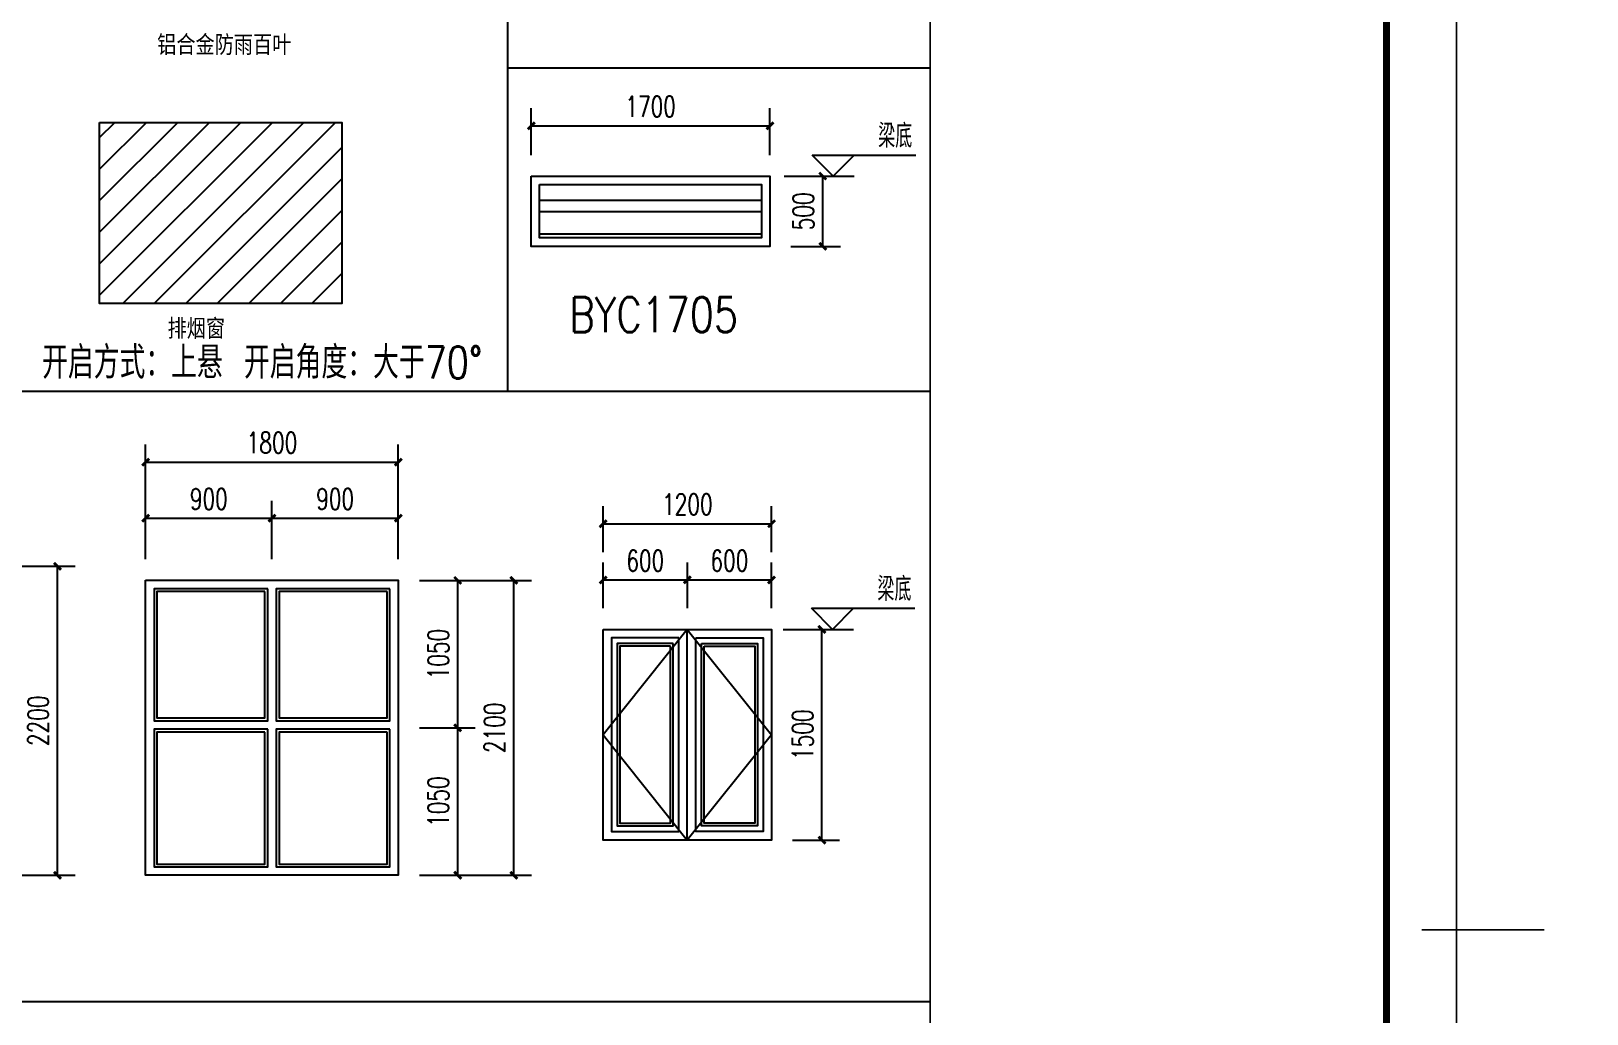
# Model space of a CAD drawing. Extents: x 1738711 to 2346805, y 1189731 to 2516152.
# Drawn here: x 1929728 to 1940811, y 1297722 to 1304718 of the extents above; entities that cross this region are included whole.
import ezdxf
from ezdxf.enums import TextEntityAlignment as Align

# ---------------------------------------------------------------- set-up
doc = ezdxf.new("R2010")
doc.units = 0
doc.header["$LTSCALE"] = 1000
doc.header["$MEASUREMENT"] = 0
doc.linetypes.add('复件 140224通州运河二期售楼部条件图_t3$0$X-ME SHAFT SH$0$X-B2$0$WATER_LINE', pattern=[0])
for name, color, linetype in [('A_TEXT', 7, 'Continuous'), ('DIM_ELEV', 3, 'Continuous'), ('DOTE', 1, 'Continuous'), ('PUB_DIM', 3, 'Continuous'), ('PUB_TEXT', 7, 'Continuous'), ('TK', 4, 'Continuous'), ('WINDOW', 144, 'Continuous'), ('玻璃幕墙', 144, 'Continuous'), ('看线', 8, 'Continuous')]:
    doc.layers.add(name, color=color, linetype=linetype)
doc.styles.add('_TCH_DIM', font='SIMPLEX', dxfattribs={"bigfont": 'GBCBIG'})
doc.styles.add('_TCH_DIM_T3', font='SIMPLEX', dxfattribs={"width": 0.705882, "bigfont": 'GBCBIG'})
doc.styles.add('HT1', font='simhei_0.ttf')
doc.styles.add('HZ', font='rs', dxfattribs={"bigfont": 'hztxt'})
doc.styles.add('宋体', font='SIMSUN.TTF', dxfattribs={"width": 0.75})
doc.dimstyles.new('_TCH_ARCH&&50', dxfattribs={"dimtxt": 148.75, "dimasz": 50, "dimexe": 125, "dimexo": 150, "dimgap": 63.125, "dimtad": 1, "dimdec": 0, "dimzin": 0, "dimdsep": 46, "dimtxsty": '_TCH_DIM_T3', "dimblk": 'ARCHTICK', "dimcen": 0.09, "dimclrt": 7, "dimazin": 2, "dimtfac": 1, "dimtdec": 0, "dimtix": 1, "dimtmove": 2, "dimatfit": 3, "dimfxl": 50, "dimtolj": 1, "dimtzin": 0, "dimarcsym": 0})

# ---------------------------------------------------------------- blocks, each defined once
blk = doc.blocks.new('hjashrtahreahe')
at = {"const_width": 25}
for points in [[(500, 29700), (0, 29700)], [(1250, 29700), (0, 29700)], [(84100, 29700), (83600, 29700)]]:
    blk.add_lwpolyline(points, dxfattribs=at)
at = {"layer": 'TK', "color": 7, "const_width": 25}
blk.add_lwpolyline([(0, 59400), (84100, 59400), (84100, 0), (0, 0)], close=True, dxfattribs=at)
at = {"layer": 'TK', "color": 3, "const_width": 100}
blk.add_lwpolyline([(2500, 1000), (2500, 58400), (83100, 58400), (83100, 1000)], close=True, dxfattribs=at)
at = {"layer": 'TK', "color": 7, "const_width": 25}
blk.add_lwpolyline([(76600, 58400), (76600, 1000)], dxfattribs=at)
at = {"layer": 'TK', "style": '宋体', "width": 0.75}
for tag, height, p in [('项目负责人', 350, (6003, 57089)), ('专业负责人', 350, (6003, 56224)), ('设计人', 350, (6003, 55419)), ('版号1', 250, (77304, 22193)), ('时间1', 250, (82405, 22193)), ('版号2', 250, (77304, 21593)), ('时间2', 250, (82405, 21593)), ('版号3', 250, (77304, 20993)), ('时间3', 250, (82405, 20993)), ('建筑会签', 0.0001, (78978, 2403)), ('电气会签', 0.0001, (82128, 2403)), ('结构会签', 0.0001, (78978, 1803)), ('暖通会签', 0.0001, (82128, 1803)), ('给排水会签', 0.0001, (78978, 1250)), ('智能化会签', 0.0001, (82128, 1250))]:
    blk.add_attdef(tag, text='', height=height, dxfattribs=at).set_placement(p, align=Align.CENTER)
for tag, p in [('合作设计单位', (80816, 48986)), ('版号说明1', (79854, 22318)), ('版号说明2', (79854, 21718)), ('版号说明3', (79854, 21118)), ('浙江绿储科技有限公司', (80545, 16036)), ('百兆瓦级集中式熔盐储能关键', (80545, 14953)), ('设备研发及制造基地项目', (80545, 14603)), ('1#研发楼', (80545, 13636)), ('图名', (80545, 12436)), ('工程编号', (78978, 11461)), ('子项编号', (82128, 11461)), ('建筑', (78978, 10711)), ('图号', (82128, 10711)), ('施工图', (78978, 9961)), ('2023.03', (82128, 9961)), ('审定', (79353, 8461)), ('审核', (79353, 7711)), ('工程负责', (79353, 6961)), ('专业负责', (79353, 6211)), ('设计', (79353, 5461)), ('制图', (79353, 4711)), ('校对', (79353, 3961))]:
    blk.add_attdef(tag, text='', height=250, dxfattribs=at).set_placement(p, align=Align.MIDDLE_CENTER)
blk = doc.blocks.new('_ArchTick')
at = {"color": 0, "linetype": 'ByBlock', "const_width": 0.4}
blk.add_lwpolyline([(-0.5, -0.5), (0.5, 0.5)], dxfattribs=at)
blk = doc.blocks.new('*D206')
at = {"layer": 'Defpoints', "color": 0, "transparency": 16777216}
for p in [(1934991, 1304044), (1933291, 1303686), (1934991, 1303686)]:
    blk.add_point(p, dxfattribs=at)
at = {"layer": 'PUB_DIM', "color": 0, "lineweight": -2, "transparency": 16777216}
for p, q in [((1933291, 1303836), (1933291, 1304169)), ((1934991, 1303836), (1934991, 1304169)), ((1933291, 1304044), (1934991, 1304044))]:
    blk.add_line(p, q, dxfattribs=at)
at = {"layer": 'PUB_DIM', "color": 0, "lineweight": -2, "transparency": 16777216, "xscale": 50, "yscale": 50, "zscale": 50, "rotation": 180}
blk.add_blockref('_ArchTick', (1933291, 1304044), dxfattribs=at)
at = {"layer": 'PUB_DIM', "color": 0, "lineweight": -2, "transparency": 16777216, "xscale": 50, "yscale": 50, "zscale": 50}
blk.add_blockref('_ArchTick', (1934991, 1304044), dxfattribs=at)
at = {"layer": 'PUB_DIM', "color": 7, "transparency": 16777216, "insert": (1934141, 1304182), "char_height": 148.8, "attachment_point": 5, "style": '_TCH_DIM_T3'}
blk.add_mtext('\\A1;1700', dxfattribs=at)
blk = doc.blocks.new('*D207')
at = {"layer": 'Defpoints', "color": 0, "transparency": 16777216}
for p in [(1934991, 1303686), (1935368, 1303686), (1934991, 1303186)]:
    blk.add_point(p, dxfattribs=at)
at = {"layer": 'PUB_DIM', "color": 0, "lineweight": -2, "transparency": 16777216}
for p, q in [((1935141, 1303686), (1935493, 1303686)), ((1935368, 1303186), (1935368, 1303686)), ((1935141, 1303186), (1935493, 1303186))]:
    blk.add_line(p, q, dxfattribs=at)
at = {"layer": 'PUB_DIM', "color": 0, "lineweight": -2, "transparency": 16777216, "xscale": 50, "yscale": 50, "zscale": 50}
for p, rotation in [((1935368, 1303686), 90), ((1935368, 1303186), 270)]:
    blk.add_blockref('_ArchTick', p, dxfattribs=dict(at, rotation=rotation))
at = {"layer": 'PUB_DIM', "color": 7, "transparency": 16777216, "insert": (1935230, 1303436), "char_height": 148.8, "attachment_point": 5, "rotation": 90, "style": '_TCH_DIM_T3'}
blk.add_mtext('\\A1;500', dxfattribs=at)
blk = doc.blocks.new('*D212')
at = {"layer": 'Defpoints', "color": 0, "transparency": 16777216}
for p in [(1935003, 1301211), (1933803, 1300859), (1935003, 1300859)]:
    blk.add_point(p, dxfattribs=at)
at = {"layer": 'PUB_DIM', "color": 0, "lineweight": -2, "transparency": 16777216}
for p, q in [((1933803, 1301009), (1933803, 1301336)), ((1935003, 1301009), (1935003, 1301336)), ((1933803, 1301211), (1935003, 1301211))]:
    blk.add_line(p, q, dxfattribs=at)
at = {"layer": 'PUB_DIM', "color": 0, "lineweight": -2, "transparency": 16777216, "xscale": 50, "yscale": 50, "zscale": 50, "rotation": 180}
blk.add_blockref('_ArchTick', (1933803, 1301211), dxfattribs=at)
at = {"layer": 'PUB_DIM', "color": 0, "lineweight": -2, "transparency": 16777216, "xscale": 50, "yscale": 50, "zscale": 50}
blk.add_blockref('_ArchTick', (1935003, 1301211), dxfattribs=at)
at = {"layer": 'PUB_DIM', "color": 7, "transparency": 16777216, "insert": (1934403, 1301349), "char_height": 148.8, "attachment_point": 5, "style": '_TCH_DIM_T3'}
blk.add_mtext('\\A1;1200', dxfattribs=at)
blk = doc.blocks.new('*D213')
at = {"layer": 'Defpoints', "color": 0, "transparency": 16777216}
for p in [(1935003, 1300811), (1934403, 1300459), (1935003, 1300459)]:
    blk.add_point(p, dxfattribs=at)
at = {"layer": 'PUB_DIM', "color": 0, "lineweight": -2, "transparency": 16777216}
for p, q in [((1934403, 1300609), (1934403, 1300936)), ((1935003, 1300609), (1935003, 1300936)), ((1934403, 1300811), (1935003, 1300811))]:
    blk.add_line(p, q, dxfattribs=at)
at = {"layer": 'PUB_DIM', "color": 0, "lineweight": -2, "transparency": 16777216, "xscale": 50, "yscale": 50, "zscale": 50, "rotation": 180}
blk.add_blockref('_ArchTick', (1934403, 1300811), dxfattribs=at)
at = {"layer": 'PUB_DIM', "color": 0, "lineweight": -2, "transparency": 16777216, "xscale": 50, "yscale": 50, "zscale": 50}
blk.add_blockref('_ArchTick', (1935003, 1300811), dxfattribs=at)
at = {"layer": 'PUB_DIM', "color": 7, "transparency": 16777216, "insert": (1934703, 1300949), "char_height": 148.8, "attachment_point": 5, "style": '_TCH_DIM_T3'}
blk.add_mtext('\\A1;600', dxfattribs=at)
blk = doc.blocks.new('*D214')
at = {"layer": 'Defpoints', "color": 0, "transparency": 16777216}
for p in [(1934403, 1300811), (1933803, 1300459), (1934403, 1300459)]:
    blk.add_point(p, dxfattribs=at)
at = {"layer": 'PUB_DIM', "color": 0, "lineweight": -2, "transparency": 16777216}
for p, q in [((1933803, 1300609), (1933803, 1300936)), ((1934403, 1300609), (1934403, 1300936)), ((1933803, 1300811), (1934403, 1300811))]:
    blk.add_line(p, q, dxfattribs=at)
at = {"layer": 'PUB_DIM', "color": 0, "lineweight": -2, "transparency": 16777216, "xscale": 50, "yscale": 50, "zscale": 50, "rotation": 180}
blk.add_blockref('_ArchTick', (1933803, 1300811), dxfattribs=at)
at = {"layer": 'PUB_DIM', "color": 0, "lineweight": -2, "transparency": 16777216, "xscale": 50, "yscale": 50, "zscale": 50}
blk.add_blockref('_ArchTick', (1934403, 1300811), dxfattribs=at)
at = {"layer": 'PUB_DIM', "color": 7, "transparency": 16777216, "insert": (1934103, 1300949), "char_height": 148.8, "attachment_point": 5, "style": '_TCH_DIM_T3'}
blk.add_mtext('\\A1;600', dxfattribs=at)
blk = doc.blocks.new('*D215')
at = {"layer": 'Defpoints', "color": 0, "transparency": 16777216}
for p in [(1935003, 1300459), (1935362, 1300459), (1935003, 1298959)]:
    blk.add_point(p, dxfattribs=at)
at = {"layer": 'PUB_DIM', "color": 0, "lineweight": -2, "transparency": 16777216}
for p, q in [((1935153, 1300459), (1935487, 1300459)), ((1935362, 1298959), (1935362, 1300459)), ((1935153, 1298959), (1935487, 1298959))]:
    blk.add_line(p, q, dxfattribs=at)
at = {"layer": 'PUB_DIM', "color": 0, "lineweight": -2, "transparency": 16777216, "xscale": 50, "yscale": 50, "zscale": 50}
for p, rotation in [((1935362, 1300459), 90), ((1935362, 1298959), 270)]:
    blk.add_blockref('_ArchTick', p, dxfattribs=dict(at, rotation=rotation))
at = {"layer": 'PUB_DIM', "color": 7, "transparency": 16777216, "insert": (1935224, 1299709), "char_height": 148.8, "attachment_point": 5, "rotation": 90, "style": '_TCH_DIM_T3'}
blk.add_mtext('\\A1;1500', dxfattribs=at)
blk = doc.blocks.new('*D650')
at = {"layer": 'Defpoints', "color": 0, "transparency": 16777216}
for p in [(1929377, 1300908), (1929916, 1300908), (1929377, 1298708)]:
    blk.add_point(p, dxfattribs=at)
at = {"layer": 'PUB_DIM', "color": 0, "lineweight": -2, "transparency": 16777216}
for p, q in [((1929527, 1300908), (1930041, 1300908)), ((1929916, 1298708), (1929916, 1300908)), ((1929527, 1298708), (1930041, 1298708))]:
    blk.add_line(p, q, dxfattribs=at)
at = {"layer": 'PUB_DIM', "color": 0, "lineweight": -2, "transparency": 16777216, "xscale": 50, "yscale": 50, "zscale": 50}
for p, rotation in [((1929916, 1300908), 90), ((1929916, 1298708), 270)]:
    blk.add_blockref('_ArchTick', p, dxfattribs=dict(at, rotation=rotation))
at = {"layer": 'PUB_DIM', "color": 7, "transparency": 16777216, "insert": (1929778, 1299808), "char_height": 148.8, "attachment_point": 5, "rotation": 90, "style": '_TCH_DIM_T3'}
blk.add_mtext('\\A1;2200', dxfattribs=at)
blk = doc.blocks.new('*D799')
at = {"layer": 'Defpoints', "color": 0, "transparency": 16777216}
for p in [(1932344, 1301650), (1930544, 1301208), (1932344, 1301208)]:
    blk.add_point(p, dxfattribs=at)
at = {"layer": 'PUB_DIM', "color": 0, "lineweight": -2, "transparency": 16777216}
for p, q in [((1930544, 1301358), (1930544, 1301775)), ((1932344, 1301358), (1932344, 1301775)), ((1930544, 1301650), (1932344, 1301650))]:
    blk.add_line(p, q, dxfattribs=at)
at = {"layer": 'PUB_DIM', "color": 0, "lineweight": -2, "transparency": 16777216, "xscale": 50, "yscale": 50, "zscale": 50, "rotation": 180}
blk.add_blockref('_ArchTick', (1930544, 1301650), dxfattribs=at)
at = {"layer": 'PUB_DIM', "color": 0, "lineweight": -2, "transparency": 16777216, "xscale": 50, "yscale": 50, "zscale": 50}
blk.add_blockref('_ArchTick', (1932344, 1301650), dxfattribs=at)
at = {"layer": 'PUB_DIM', "color": 7, "transparency": 16777216, "insert": (1931444, 1301788), "char_height": 148.8, "attachment_point": 5, "style": '_TCH_DIM_T3'}
blk.add_mtext('\\A1;1800', dxfattribs=at)
blk = doc.blocks.new('*D800')
at = {"layer": 'Defpoints', "color": 0, "transparency": 16777216}
for p in [(1931444, 1301250), (1930544, 1300808), (1931444, 1300808)]:
    blk.add_point(p, dxfattribs=at)
at = {"layer": 'PUB_DIM', "color": 0, "lineweight": -2, "transparency": 16777216}
for p, q in [((1930544, 1300958), (1930544, 1301375)), ((1931444, 1300958), (1931444, 1301375)), ((1930544, 1301250), (1931444, 1301250))]:
    blk.add_line(p, q, dxfattribs=at)
at = {"layer": 'PUB_DIM', "color": 0, "lineweight": -2, "transparency": 16777216, "xscale": 50, "yscale": 50, "zscale": 50, "rotation": 180}
blk.add_blockref('_ArchTick', (1930544, 1301250), dxfattribs=at)
at = {"layer": 'PUB_DIM', "color": 0, "lineweight": -2, "transparency": 16777216, "xscale": 50, "yscale": 50, "zscale": 50}
blk.add_blockref('_ArchTick', (1931444, 1301250), dxfattribs=at)
at = {"layer": 'PUB_DIM', "color": 7, "transparency": 16777216, "insert": (1930994, 1301388), "char_height": 148.8, "attachment_point": 5, "style": '_TCH_DIM_T3'}
blk.add_mtext('\\A1;900', dxfattribs=at)
blk = doc.blocks.new('*D801')
at = {"layer": 'Defpoints', "color": 0, "transparency": 16777216}
for p in [(1932344, 1301250), (1931444, 1300808), (1932344, 1300808)]:
    blk.add_point(p, dxfattribs=at)
at = {"layer": 'PUB_DIM', "color": 0, "lineweight": -2, "transparency": 16777216}
for p, q in [((1931444, 1300958), (1931444, 1301375)), ((1932344, 1300958), (1932344, 1301375)), ((1931444, 1301250), (1932344, 1301250))]:
    blk.add_line(p, q, dxfattribs=at)
at = {"layer": 'PUB_DIM', "color": 0, "lineweight": -2, "transparency": 16777216, "xscale": 50, "yscale": 50, "zscale": 50, "rotation": 180}
blk.add_blockref('_ArchTick', (1931444, 1301250), dxfattribs=at)
at = {"layer": 'PUB_DIM', "color": 0, "lineweight": -2, "transparency": 16777216, "xscale": 50, "yscale": 50, "zscale": 50}
blk.add_blockref('_ArchTick', (1932344, 1301250), dxfattribs=at)
at = {"layer": 'PUB_DIM', "color": 7, "transparency": 16777216, "insert": (1931894, 1301388), "char_height": 148.8, "attachment_point": 5, "style": '_TCH_DIM_T3'}
blk.add_mtext('\\A1;900', dxfattribs=at)
blk = doc.blocks.new('*D802')
at = {"layer": 'Defpoints', "color": 0, "transparency": 16777216}
for p in [(1932744, 1300808), (1933167, 1300808), (1932744, 1298708)]:
    blk.add_point(p, dxfattribs=at)
at = {"layer": 'PUB_DIM', "color": 0, "lineweight": -2, "transparency": 16777216}
for p, q in [((1932894, 1300808), (1933292, 1300808)), ((1933167, 1298708), (1933167, 1300808)), ((1932894, 1298708), (1933292, 1298708))]:
    blk.add_line(p, q, dxfattribs=at)
at = {"layer": 'PUB_DIM', "color": 0, "lineweight": -2, "transparency": 16777216, "xscale": 50, "yscale": 50, "zscale": 50}
for p, rotation in [((1933167, 1300808), 90), ((1933167, 1298708), 270)]:
    blk.add_blockref('_ArchTick', p, dxfattribs=dict(at, rotation=rotation))
at = {"layer": 'PUB_DIM', "color": 7, "transparency": 16777216, "insert": (1933029, 1299758), "char_height": 148.8, "attachment_point": 5, "rotation": 90, "style": '_TCH_DIM_T3'}
blk.add_mtext('\\A1;2100', dxfattribs=at)
blk = doc.blocks.new('*D803')
at = {"layer": 'Defpoints', "color": 0, "transparency": 16777216}
for p in [(1932344, 1299758), (1932767, 1299758), (1932344, 1298708)]:
    blk.add_point(p, dxfattribs=at)
at = {"layer": 'PUB_DIM', "color": 0, "lineweight": -2, "transparency": 16777216}
for p, q in [((1932494, 1299758), (1932892, 1299758)), ((1932767, 1298708), (1932767, 1299758)), ((1932494, 1298708), (1932892, 1298708))]:
    blk.add_line(p, q, dxfattribs=at)
at = {"layer": 'PUB_DIM', "color": 0, "lineweight": -2, "transparency": 16777216, "xscale": 50, "yscale": 50, "zscale": 50}
for p, rotation in [((1932767, 1299758), 90), ((1932767, 1298708), 270)]:
    blk.add_blockref('_ArchTick', p, dxfattribs=dict(at, rotation=rotation))
at = {"layer": 'PUB_DIM', "color": 7, "transparency": 16777216, "insert": (1932629, 1299233), "char_height": 148.8, "attachment_point": 5, "rotation": 90, "style": '_TCH_DIM_T3'}
blk.add_mtext('\\A1;1050', dxfattribs=at)
blk = doc.blocks.new('*D804')
at = {"layer": 'Defpoints', "color": 0, "transparency": 16777216}
for p in [(1932344, 1300808), (1932767, 1300808), (1932344, 1299758)]:
    blk.add_point(p, dxfattribs=at)
at = {"layer": 'PUB_DIM', "color": 0, "lineweight": -2, "transparency": 16777216}
for p, q in [((1932494, 1300808), (1932892, 1300808)), ((1932767, 1299758), (1932767, 1300808)), ((1932494, 1299758), (1932892, 1299758))]:
    blk.add_line(p, q, dxfattribs=at)
at = {"layer": 'PUB_DIM', "color": 0, "lineweight": -2, "transparency": 16777216, "xscale": 50, "yscale": 50, "zscale": 50}
for p, rotation in [((1932767, 1300808), 90), ((1932767, 1299758), 270)]:
    blk.add_blockref('_ArchTick', p, dxfattribs=dict(at, rotation=rotation))
at = {"layer": 'PUB_DIM', "color": 7, "transparency": 16777216, "insert": (1932629, 1300283), "char_height": 148.8, "attachment_point": 5, "rotation": 90, "style": '_TCH_DIM_T3'}
blk.add_mtext('\\A1;1050', dxfattribs=at)

msp = doc.modelspace()

# ---------------------------------------------------------------- hatches: boundary and pattern name
at = {"layer": '看线'}
h = msp.add_hatch(dxfattribs=at)
h.set_pattern_fill('ANSI31', color=1, scale=100, style=0)
h.set_pattern_definition([(45, (-1015.07, 0), (-112.253202, 112.253202), [])])
h.paths.add_polyline_path([(1930216.3, 1304069), (1931942.4, 1304069), (1931942.4, 1302778.2), (1930216.3, 1302778.2)])
h = msp.add_hatch(dxfattribs=at)
h.set_pattern_fill('ANSI32', color=256, scale=50, angle=135, style=0)
h.set_pattern_definition([(180, (-267358.4, -375346.63), (-1e-14, -238.125), []), (180, (-267437.79, -375267.26), (-1e-14, -238.125), [])])
h.paths.add_polyline_path([(1933350.5, 1303625.6), (1933350.5, 1303245.6), (1934930.5, 1303245.6), (1934930.5, 1303625.6)])

# ---------------------------------------------------------------- linework, layer by layer
at = {"layer": 'DIM_ELEV'}
for p, q in [((1935442.4, 1303685.6), (1935292.4, 1303835.6)), ((1935292.4, 1303835.6), (1936029.8, 1303835.6)), ((1935442.4, 1303685.6), (1935592.4, 1303835.6)), ((1935092.4, 1303685.6), (1935592.4, 1303685.6)), ((1935436.5, 1300459.2), (1935286.5, 1300609.2)), ((1935286.5, 1300609.2), (1936024, 1300609.2)), ((1935436.5, 1300459.2), (1935586.5, 1300609.2)), ((1935086.5, 1300459.2), (1935586.5, 1300459.2))]:
    msp.add_line(p, q, dxfattribs=at)
at = {"layer": 'DOTE'}
msp.add_line((1936133.1, 1297808.3), (1918199.4, 1297808.3), dxfattribs=at)
at = {"layer": 'WINDOW', "color": 4, "linetype": '复件 140224通州运河二期售楼部条件图_t3$0$X-ME SHAFT SH$0$X-B2$0$WATER_LINE'}
for points in [[(1933290.5, 1303685.6), (1934990.5, 1303685.6), (1934990.5, 1303185.6), (1933290.5, 1303185.6)], [(1930544.1, 1300808.3), (1932344.1, 1300808.3), (1932344.1, 1298708.3), (1930544.1, 1298708.3)]]:
    msp.add_lwpolyline(points, close=True, dxfattribs=at)
at = {"layer": 'WINDOW', "linetype": '复件 140224通州运河二期售楼部条件图_t3$0$X-ME SHAFT SH$0$X-B2$0$WATER_LINE'}
for points in [[(1933350.5, 1303625.6), (1934930.5, 1303625.6), (1934930.5, 1303245.6), (1933350.5, 1303245.6)], [(1931414.1, 1300748.3), (1930604.1, 1300748.3), (1930604.1, 1299808.3), (1931414.1, 1299808.3)], [(1931394.1, 1300728.3), (1930624.1, 1300728.3), (1930624.1, 1299828.3), (1931394.1, 1299828.3)], [(1932284.1, 1300748.3), (1931474.1, 1300748.3), (1931474.1, 1299808.3), (1932284.1, 1299808.3)], [(1932264.1, 1300728.3), (1931494.1, 1300728.3), (1931494.1, 1299828.3), (1932264.1, 1299828.3)], [(1931414.1, 1299748.3), (1930604.1, 1299748.3), (1930604.1, 1298768.3), (1931414.1, 1298768.3)], [(1931394.1, 1299728.3), (1930624.1, 1299728.3), (1930624.1, 1298788.3), (1931394.1, 1298788.3)], [(1932284.1, 1299748.3), (1931474.1, 1299748.3), (1931474.1, 1298768.3), (1932284.1, 1298768.3)], [(1932264.1, 1299728.3), (1931494.1, 1299728.3), (1931494.1, 1298788.3), (1932264.1, 1298788.3)]]:
    msp.add_lwpolyline(points, close=True, dxfattribs=at)
at = {"layer": '玻璃幕墙', "color": 4}
msp.add_line((1934402.9, 1298959.2), (1934402.9, 1300459.2), dxfattribs=at)
msp.add_lwpolyline([(1933802.9, 1300459.2), (1935002.9, 1300459.2), (1935002.9, 1298959.2), (1933802.9, 1298959.2)], close=True, dxfattribs=at)
at = {"layer": '玻璃幕墙', "color": 144}
for points in [[(1934342.9, 1300399.2), (1933862.9, 1300399.2), (1933862.9, 1299019.2), (1934342.9, 1299019.2)], [(1934462.9, 1300399.2), (1934942.9, 1300399.2), (1934942.9, 1299019.2), (1934462.9, 1299019.2)], [(1934302.9, 1300359.2), (1933902.9, 1300359.2), (1933902.9, 1299059.2), (1934302.9, 1299059.2)], [(1934282.9, 1300339.2), (1933922.9, 1300339.2), (1933922.9, 1299079.2), (1934282.9, 1299079.2)], [(1934502.9, 1300359.2), (1934902.9, 1300359.2), (1934902.9, 1299059.2), (1934502.9, 1299059.2)], [(1934522.9, 1300339.2), (1934882.9, 1300339.2), (1934882.9, 1299079.2), (1934522.9, 1299079.2)]]:
    msp.add_lwpolyline(points, close=True, dxfattribs=at)
at = {"layer": '看线', "ltscale": 3}
for p, q in [((1933124, 1302155.9), (1933124, 1312670.1)), ((1933124, 1304456.2), (1936133.1, 1304456.2)), ((1918199.4, 1302155.9), (1936133.1, 1302155.9))]:
    msp.add_line(p, q, dxfattribs=at)
at = {"layer": '看线', "color": 1}
msp.add_lwpolyline([(1930216.3, 1304069), (1931942.4, 1304069), (1931942.4, 1302778.2), (1930216.3, 1302778.2)], close=True, dxfattribs=at)
at = {"layer": '看线'}
for points in [[(1934402.9, 1300459.2), (1933802.9, 1299709.2), (1934402.9, 1298959.2)], [(1934402.9, 1300459.2), (1935002.9, 1299709.2), (1934402.9, 1298959.2)]]:
    msp.add_lwpolyline(points, dxfattribs=at)

# ---------------------------------------------------------------- block references
at = {"xscale": 0.5, "yscale": 0.5, "zscale": 0.5}
for p in [(1897833.1, 1283470.1), (1939883.1, 1283470.1)]:
    msp.add_blockref('hjashrtahreahe', p, dxfattribs=at)

# ---------------------------------------------------------------- texts
at = {"layer": 'A_TEXT', "style": 'HT1', "width": 0.8}
for s, p in [('铝合金防雨百叶', (1930626.5, 1304561.6)), ('排烟窗', (1930700.4, 1302541.4))]:
    msp.add_text(s, height=125, dxfattribs=at).set_placement(p)
at = {"layer": 'PUB_TEXT', "color": 7, "style": '_TCH_DIM'}
for p in [(1935762.5, 1303888.1), (1935756.7, 1300661.7)]:
    msp.add_text('梁底', height=168.79, dxfattribs=at).set_placement(p)
at = {"layer": 'PUB_TEXT', "style": 'HZ', "width": 0.8}
for s, height, p in [('BYC1705', 250, (1933563.5, 1302574.7)), ('开启方式：上悬', 230, (1929805.8, 1302244.1)), ('开启角度：大于70°', 230, (1931244, 1302244.1))]:
    msp.add_text(s, height=height, dxfattribs=at).set_placement(p)

# ---------------------------------------------------------------- dimensions: what is measured, and where the dimension line sits
at = {"layer": 'PUB_DIM'}
for p1, p2, distance, picture, middle in [((1933290.5, 1303685.6), (1934990.5, 1303685.6), 358.7, '*D206', (1934140.5, 1304181.8)), ((1934990.5, 1303185.6), (1934990.5, 1303685.6), -377.2, '*D207', (1935230.2, 1303435.6)), ((1930544.1, 1301208.3), (1932344.1, 1301208.3), 442.1, '*D799', (1931444.1, 1301787.9)), ((1930544.1, 1300808.3), (1931444.1, 1300808.3), 442.1, '*D800', (1930994.1, 1301387.9)), ((1931444.1, 1300808.3), (1932344.1, 1300808.3), 442.1, '*D801', (1931894.1, 1301387.9)), ((1933802.9, 1300859.2), (1935002.9, 1300859.2), 352, '*D212', (1934402.9, 1301348.7)), ((1929376.8, 1298708.3), (1929376.8, 1300908.3), -539, '*D650', (1929778.3, 1299808.3)), ((1933802.9, 1300459.2), (1934402.9, 1300459.2), 352, '*D214', (1934102.9, 1300948.7)), ((1934402.9, 1300459.2), (1935002.9, 1300459.2), 352, '*D213', (1934702.9, 1300948.7)), ((1932344.1, 1299758.3), (1932344.1, 1300808.3), -422.8, '*D804', (1932629.4, 1300283.3)), ((1932744.1, 1298708.3), (1932744.1, 1300808.3), -422.8, '*D802', (1933029.4, 1299758.3)), ((1935002.9, 1298959.2), (1935002.9, 1300459.2), -359, '*D215', (1935224.4, 1299709.2)), ((1932344.1, 1298708.3), (1932344.1, 1299758.3), -422.8, '*D803', (1932629.4, 1299233.3))]:
    dim = msp.add_aligned_dim(p1=p1, p2=p2, distance=distance, dimstyle='_TCH_ARCH&&50', dxfattribs=at)
    dim.commit()
    dim.dimension.update_dxf_attribs({"geometry": picture, "text_midpoint": middle})

doc.saveas('drawing.dxf')
